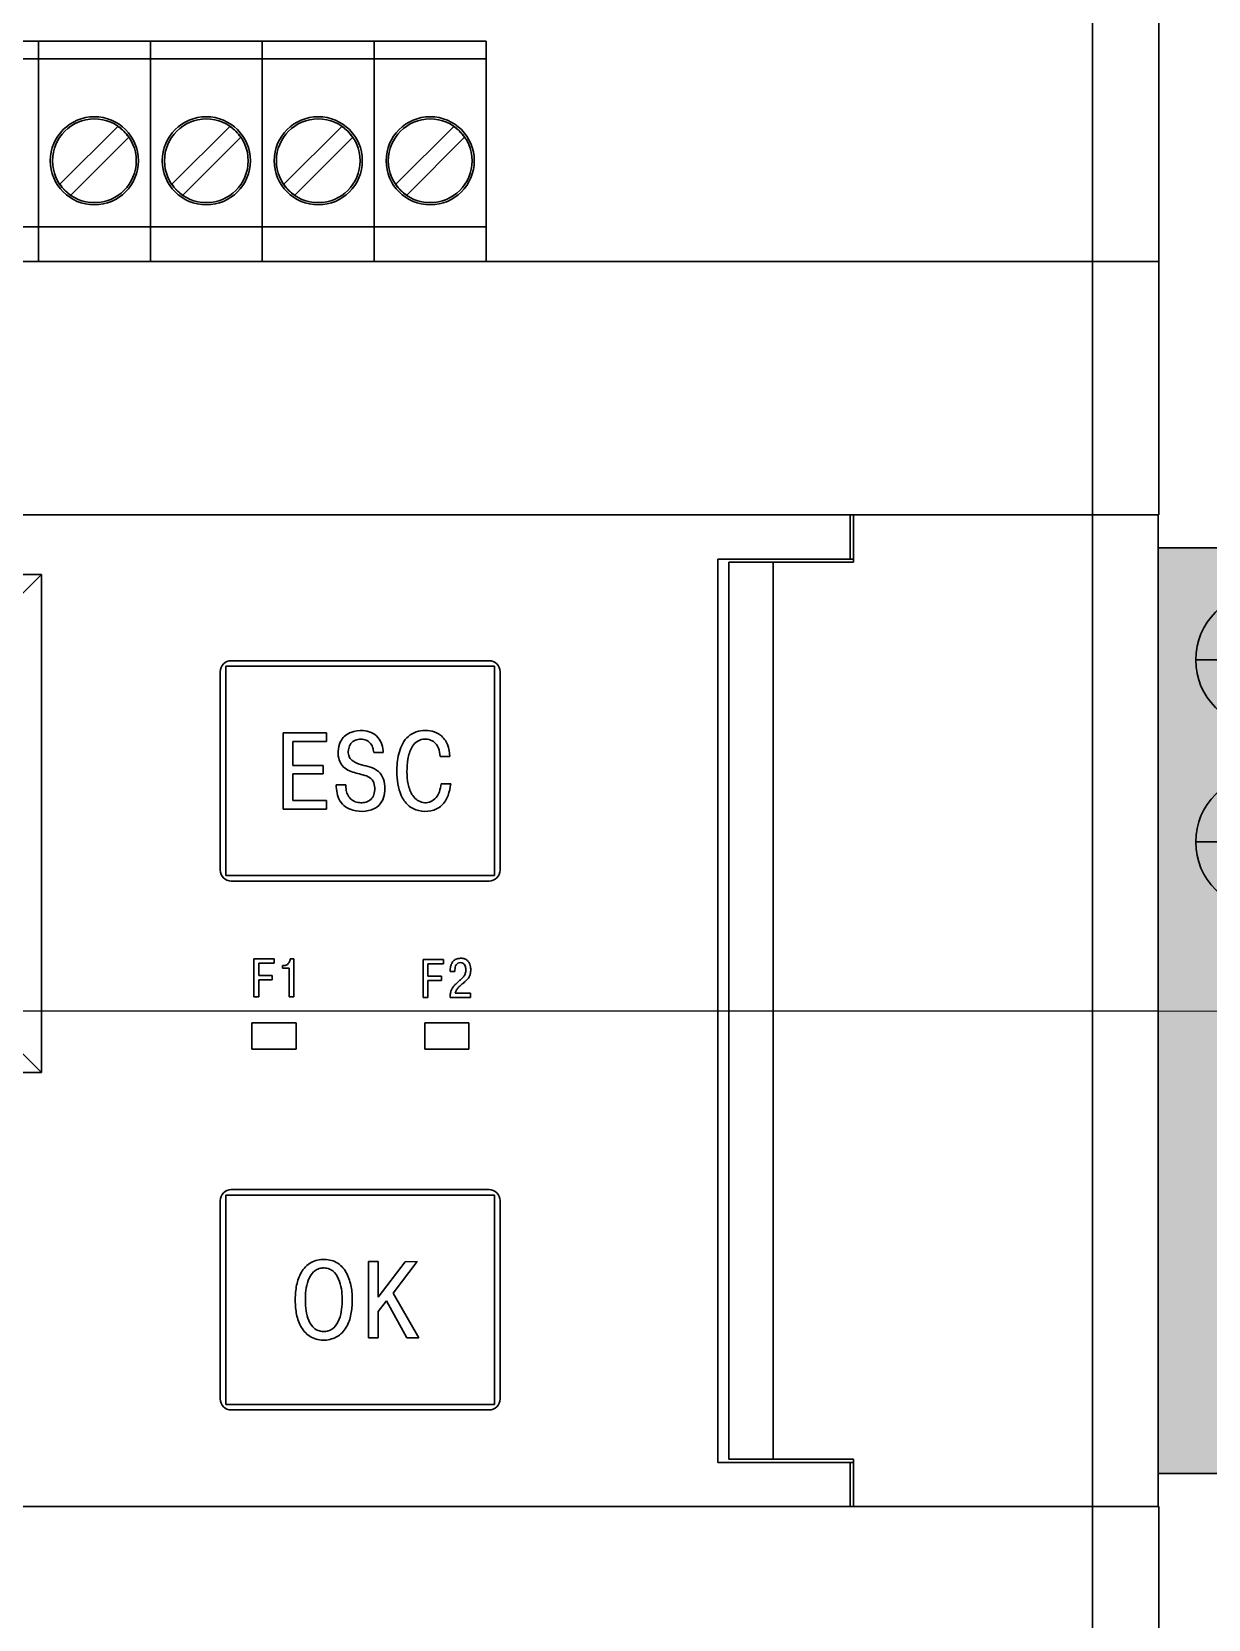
# Model space of a CAD drawing. Header units: millimetres. Extents: x 0 to 53000, y -591 to 24400.
# Drawn here: x 15272.8 to 15326.2, y 2824.3 to 2896.3 of the extents above; entities that cross this region are included whole.
import ezdxf
from ezdxf.enums import TextEntityAlignment as Align

# ---------------------------------------------------------------- set-up
doc = ezdxf.new("R2010")
doc.units = ezdxf.units.MM
doc.layers.add('Основная', color=7, linetype='Continuous', lineweight=30)
doc.layers.add('Привязки', color=2, linetype='Continuous', lineweight=0, plot=False, transparency=0.8)
doc.styles.add('текст', font='isocpeui.ttf')

# ---------------------------------------------------------------- blocks, each defined once
blk = doc.blocks.new('ПР200')
for p, q in [((120, 34), (120, 44.85)), ((123, 44.85), (123, 34)), ((62, 44), (92.48, 44)), ((72.16, 35.57), (72.16, 44)), ((77.24, 35.57), (77.24, 44)), ((82.32, 35.57), (82.32, 44)), ((87.4, 35.57), (87.4, 44)), ((92.48, 35.57), (92.48, 44)), ((67.08, 43.196), (72.16, 43.196)), ((72.16, 43.196), (72.16, 43.22)), ((72.16, 42.996), (72.16, 43.196)), ((72.16, 43.196), (77.24, 43.196)), ((77.24, 43.196), (77.24, 43.22)), ((77.24, 42.996), (77.24, 43.196)), ((77.24, 43.196), (82.32, 43.196)), ((82.32, 43.196), (82.32, 43.22)), ((82.32, 43.196), (87.4, 43.196)), ((82.32, 42.996), (82.32, 43.196)), ((87.4, 43.196), (87.4, 43.22)), ((87.4, 42.996), (87.4, 43.196)), ((87.4, 43.196), (92.48, 43.196)), ((92.48, 43.196), (92.48, 43.22)), ((92.48, 42.996), (92.48, 43.196)), ((75.767, 40.132), (73.138, 37.503)), ((73.633, 37.008), (76.262, 39.637)), ((80.847, 40.132), (78.218, 37.503)), ((78.713, 37.008), (81.342, 39.637)), ((85.927, 40.132), (83.298, 37.503)), ((83.793, 37.008), (86.422, 39.637)), ((91.007, 40.132), (88.378, 37.503)), ((88.873, 37.008), (91.502, 39.637)), ((67.08, 35.57), (72.16, 35.57)), ((72.16, 34.97), (72.16, 35.57)), ((72.16, 35.57), (77.24, 35.57)), ((77.24, 35.57), (82.32, 35.57)), ((77.24, 34.97), (77.24, 35.57)), ((82.32, 35.57), (87.4, 35.57)), ((82.32, 34.97), (82.32, 35.57)), ((87.4, 34.97), (87.4, 35.57)), ((87.4, 35.57), (92.48, 35.57)), ((92.48, 34.97), (92.48, 35.57)), ((72.16, 34.6), (72.16, 34.97)), ((72.16, 34), (72.16, 34.6)), ((77.24, 34.6), (77.24, 34.97)), ((77.24, 34), (77.24, 34.6)), ((82.32, 34.6), (82.32, 34.97)), ((82.32, 34), (82.32, 34.6)), ((87.4, 34.6), (87.4, 34.97)), ((87.4, 34), (87.4, 34.6)), ((92.48, 34.6), (92.48, 34.97)), ((92.48, 34), (92.48, 34.6)), ((120, 34), (3, 34)), ((120, 22.5), (120, 34)), ((120, 34), (123, 34)), ((123, 34), (123, 22.5)), ((109, 22.5), (3, 22.5)), ((109, 22.5), (109, 20.488)), ((109.143, 22.5), (109, 22.5)), ((109.143, 20.35), (109.143, 22.5)), ((109.143, 22.5), (120, 22.5)), ((120, 22.5), (120, -22.5)), ((120, 22.5), (122.981, 22.5)), ((122.981, 22.5), (122.981, -22.5)), ((103, 20.488), (109, 20.488)), ((103, 20.488), (103, -20.5)), ((103.5, 20.35), (103.5, -20.35)), ((103.5, 20.35), (105.5, 20.35)), ((105.5, 20.35), (105.5, -20.35)), ((105.5, 20.35), (109.143, 20.35)), ((109, 20.488), (109.143, 20.488)), ((72.3, 19.8), (3.7, 19.8)), ((68, 15.5), (72.3, 19.8)), ((72.3, -2.8), (72.3, 19.8)), ((92.61, 15.88), (80.91, 15.88)), ((80.41, 15.38), (80.41, 6.38)), ((92.86, 15.63), (80.66, 15.63)), ((80.66, 6.13), (80.66, 15.63)), ((92.86, 15.63), (92.86, 6.13)), ((93.11, 6.38), (93.11, 15.38)), ((85.227, 12.609), (83.271, 12.609)), ((83.271, 12.609), (83.271, 9.151)), ((85.227, 12.219), (85.227, 12.609)), ((83.711, 12.219), (85.227, 12.219)), ((83.711, 11.132), (83.711, 12.219)), ((87.375, 11.71), (87.81, 11.71)), ((90.397, 11.542), (90.837, 11.542)), ((85.088, 11.132), (83.711, 11.132)), ((85.088, 10.742), (85.088, 11.132)), ((83.711, 9.542), (83.711, 10.742)), ((83.711, 10.742), (85.088, 10.742)), ((86.117, 10.248), (85.676, 10.248)), ((90.871, 10.297), (90.432, 10.297)), ((85.227, 9.542), (83.711, 9.542)), ((85.227, 9.151), (85.227, 9.542)), ((83.271, 9.151), (85.227, 9.151)), ((80.66, 6.13), (92.86, 6.13)), ((80.91, 5.88), (92.61, 5.88)), ((82.866, 2.353), (81.94, 2.353)), ((81.94, 2.353), (81.94, 0.624)), ((82.866, 2.158), (82.866, 2.353)), ((83.759, 2.353), (83.591, 2.353)), ((83.759, 0.624), (83.759, 2.353)), ((90.546, 2.327), (89.62, 2.327)), ((89.62, 2.327), (89.62, 0.598)), ((90.546, 2.132), (90.546, 2.327)), ((68, 1.5), (72.3, -2.8)), ((82.16, 2.158), (82.866, 2.158)), ((82.16, 1.595), (82.16, 2.158)), ((82.775, 1.595), (82.16, 1.595)), ((82.775, 1.4), (82.775, 1.595)), ((83.299, 2.044), (83.237, 2.044)), ((83.237, 2.044), (83.237, 1.923)), ((83.237, 1.923), (83.539, 1.923)), ((83.539, 1.923), (83.539, 0.624)), ((89.84, 2.132), (90.546, 2.132)), ((89.84, 1.569), (89.84, 2.132)), ((90.454, 1.569), (89.84, 1.569)), ((90.454, 1.374), (90.454, 1.569)), ((90.848, 1.828), (90.848, 1.776)), ((90.848, 1.776), (91.063, 1.776)), ((91.063, 1.776), (91.063, 1.85)), ((82.16, 0.624), (82.16, 1.4)), ((82.16, 1.4), (82.775, 1.4)), ((89.84, 0.598), (89.84, 1.374)), ((89.84, 1.374), (90.454, 1.374)), ((91.774, 0.793), (91.08, 0.793)), ((91.774, 0.598), (91.774, 0.793)), ((81.94, 0.624), (82.16, 0.624)), ((83.539, 0.624), (83.759, 0.624)), ((89.62, 0.598), (89.84, 0.598)), ((90.843, 0.598), (91.774, 0.598)), ((83.85, -0.55), (81.85, -0.55)), ((81.85, -0.55), (81.85, -1.75)), ((83.85, -1.75), (83.85, -0.55)), ((91.7, -0.55), (89.7, -0.55)), ((89.7, -0.55), (89.7, -1.75)), ((91.7, -1.75), (91.7, -0.55)), ((81.85, -1.75), (83.85, -1.75)), ((89.7, -1.75), (91.7, -1.75)), ((3.7, -2.8), (72.3, -2.8)), ((80.41, -8.62), (80.41, -17.62)), ((92.86, -8.37), (80.66, -8.37)), ((80.66, -17.87), (80.66, -8.37)), ((92.61, -8.12), (80.91, -8.12)), ((92.86, -8.37), (92.86, -17.87)), ((93.11, -17.62), (93.11, -8.62)), ((87.583, -11.389), (87.143, -11.389)), ((87.143, -11.389), (87.143, -14.846)), ((87.583, -12.999), (87.583, -11.389)), ((88.807, -11.39), (87.583, -12.999)), ((88.256, -12.814), (89.346, -11.389)), ((89.346, -11.389), (88.807, -11.39)), ((89.425, -14.847), (88.256, -12.814)), ((87.583, -13.65), (87.953, -13.172)), ((87.583, -14.846), (87.583, -13.65)), ((87.953, -13.172), (88.882, -14.847)), ((87.143, -14.846), (87.583, -14.846)), ((88.882, -14.847), (89.425, -14.847)), ((80.66, -17.87), (92.86, -17.87)), ((80.91, -18.12), (92.61, -18.12)), ((103, -20.5), (109, -20.5)), ((105.5, -20.35), (103.5, -20.35)), ((109.143, -20.35), (105.5, -20.35)), ((109, -20.5), (109, -22.5)), ((109.143, -20.5), (109, -20.5)), ((109.143, -20.35), (109.143, -22.5)), ((109, -22.5), (3, -22.5)), ((109, -22.5), (109.143, -22.5)), ((109.143, -22.5), (120, -22.5)), ((120, -22.5), (122.981, -22.5)), ((120, -34), (120, -22.5)), ((123, -22.5), (123, -34))]:
    blk.add_line(p, q)
for centre, radius in [((74.7, 38.57), 2), ((74.7, 38.57), 1.9), ((79.78, 38.57), 2), ((79.78, 38.57), 1.9), ((84.86, 38.57), 2), ((84.86, 38.57), 1.9), ((89.94, 38.57), 2), ((89.94, 38.57), 1.9)]:
    blk.add_circle(centre, radius)
for centre, radius, start, end in [((74.7, 38.57), 1.891, 34.33655, 55.66345), ((79.78, 38.57), 1.891, 34.33655, 55.66345), ((84.86, 38.57), 1.891, 34.33655, 55.66345), ((89.94, 38.57), 1.891, 34.33655, 55.66345), ((74.7, 38.57), 1.891, 214.33655, 235.66345), ((79.78, 38.57), 1.891, 214.33655, 235.66345), ((84.86, 38.57), 1.891, 214.33655, 235.66345), ((89.94, 38.57), 1.891, 214.33655, 235.66345), ((80.91, 15.38), 0.5, 90, 180), ((92.61, 15.38), 0.5, 0, 90), ((80.91, 6.38), 0.5, 180, 270), ((92.61, 6.38), 0.5, 270, 0), ((80.91, -8.62), 0.5, 90, 180), ((92.61, -8.62), 0.5, 0, 90), ((80.91, -17.62), 0.5, 180, 270), ((92.61, -17.62), 0.5, 270, 0)]:
    blk.add_arc(centre, radius, start, end)
for points, knots in [([(85.676, 10.248), (85.681, 10.123), (85.692, 9.873), (85.823, 9.514), (86.082, 9.23), (86.492, 9.051), (86.997, 9.023), (87.515, 9.173), (87.819, 9.558), (87.896, 9.979), (87.879, 10.402), (87.698, 10.803), (87.331, 11.042), (86.918, 11.126), (86.576, 11.227), (86.337, 11.389), (86.219, 11.591), (86.216, 11.835), (86.291, 12.08), (86.477, 12.268), (86.727, 12.333), (86.983, 12.318), (87.208, 12.183), (87.345, 11.961), (87.365, 11.793), (87.375, 11.71)], [0, 0, 0, 0, 0.046771, 0.09354, 0.140281, 0.186954, 0.2577, 0.327435, 0.379851, 0.432341, 0.484985, 0.53759, 0.589996, 0.642384, 0.695656, 0.722803, 0.748682, 0.780134, 0.811361, 0.843153, 0.874297, 0.905755, 0.937069, 0.968762, 1, 1, 1, 1]), ([(87.81, 11.71), (87.798, 11.834), (87.775, 12.085), (87.582, 12.418), (87.274, 12.651), (86.836, 12.737), (86.417, 12.692), (86.086, 12.501), (85.863, 12.253), (85.753, 11.884), (85.76, 11.495), (85.889, 11.159), (86.21, 10.867), (86.636, 10.766), (87.043, 10.671), (87.331, 10.5), (87.44, 10.186), (87.423, 9.89), (87.314, 9.633), (87.106, 9.473), (86.853, 9.427), (86.598, 9.448), (86.364, 9.559), (86.203, 9.758), (86.113, 9.997), (86.116, 10.164), (86.117, 10.248)], [0, 0, 0, 0, 0.046613, 0.093492, 0.140038, 0.187156, 0.257845, 0.292946, 0.328227, 0.380602, 0.433039, 0.47237, 0.511943, 0.590729, 0.631897, 0.670578, 0.709675, 0.74924, 0.780509, 0.811372, 0.843203, 0.875171, 0.906217, 0.93758, 0.968912, 1, 1, 1, 1]), ([(90.837, 11.542), (90.815, 11.724), (90.77, 12.086), (90.462, 12.518), (90.029, 12.702), (89.611, 12.727), (89.198, 12.641), (88.742, 12.312), (88.471, 11.65), (88.394, 10.751), (88.496, 9.916), (88.905, 9.29), (89.415, 9.038), (89.974, 9.028), (90.493, 9.269), (90.786, 9.758), (90.843, 10.117), (90.871, 10.297)], [0, 0, 0, 0, 0.062489, 0.124717, 0.17163, 0.219692, 0.267195, 0.313988, 0.407196, 0.501013, 0.625512, 0.687893, 0.750058, 0.813079, 0.875162, 0.937454, 1, 1, 1, 1]), ([(90.432, 10.297), (90.414, 10.172), (90.38, 9.921), (90.192, 9.61), (89.91, 9.443), (89.614, 9.425), (89.342, 9.541), (89.076, 9.821), (88.913, 10.28), (88.872, 10.847), (88.911, 11.413), (89.035, 11.88), (89.269, 12.188), (89.532, 12.323), (89.822, 12.334), (90.13, 12.221), (90.344, 11.919), (90.38, 11.667), (90.397, 11.542)], [0, 0, 0, 0, 0.06228, 0.124909, 0.171962, 0.219194, 0.266381, 0.313367, 0.40673, 0.50031, 0.593934, 0.687279, 0.734618, 0.781147, 0.828453, 0.875024, 0.937638, 1, 1, 1, 1]), ([(85.144, -11.286), (85.037, -11.29), (84.825, -11.299), (84.523, -11.414), (84.273, -11.611), (84.024, -11.952), (83.854, -12.458), (83.8, -13.086), (83.84, -13.715), (84.013, -14.326), (84.37, -14.743), (84.758, -14.916), (85.075, -14.964), (85.394, -14.933), (85.693, -14.82), (85.948, -14.627), (86.202, -14.289), (86.369, -13.782), (86.419, -13.154), (86.375, -12.525), (86.196, -11.917), (85.85, -11.493), (85.461, -11.315), (85.25, -11.296), (85.144, -11.286)], [0, 0, 0, 0, 0.031719, 0.063068, 0.094363, 0.125629, 0.187918, 0.250357, 0.312813, 0.375103, 0.437123, 0.468493, 0.500093, 0.531686, 0.563043, 0.594345, 0.625608, 0.687869, 0.750316, 0.812764, 0.875078, 0.937128, 0.968377, 1, 1, 1, 1]), ([(85.144, -14.559), (85.222, -14.549), (85.377, -14.529), (85.641, -14.351), (85.907, -13.862), (85.973, -13.086), (85.893, -12.311), (85.594, -11.832), (85.311, -11.69), (85.074, -11.664), (84.841, -11.713), (84.577, -11.886), (84.313, -12.38), (84.245, -13.152), (84.324, -13.931), (84.625, -14.406), (84.909, -14.55), (85.065, -14.556), (85.144, -14.559)], [0, 0, 0, 0, 0.031518, 0.062815, 0.125082, 0.249882, 0.374584, 0.436716, 0.46808, 0.499901, 0.531717, 0.563052, 0.625307, 0.750099, 0.874806, 0.936969, 0.968301, 1, 1, 1, 1])]:
    blk.add_open_spline(points, degree=3, knots=knots)
for points in [[(83.561, 2.234), (83.546, 2.197), (83.525, 2.164), (83.5, 2.135)], [(83.591, 2.353), (83.587, 2.31), (83.577, 2.271), (83.561, 2.234)], [(90.982, 2.243), (90.946, 2.202), (90.919, 2.158), (90.899, 2.109)], [(91.118, 2.341), (91.063, 2.316), (91.017, 2.284), (90.982, 2.243)], [(91.32, 2.379), (91.24, 2.378), (91.173, 2.365), (91.118, 2.341)], [(91.199, 2.155), (91.231, 2.174), (91.269, 2.183), (91.312, 2.184)], [(91.312, 2.184), (91.356, 2.183), (91.393, 2.174), (91.423, 2.158)], [(91.503, 2.349), (91.452, 2.368), (91.391, 2.378), (91.32, 2.379)], [(91.629, 2.272), (91.596, 2.305), (91.554, 2.33), (91.503, 2.349)], [(91.71, 2.167), (91.69, 2.205), (91.663, 2.241), (91.629, 2.272)], [(91.755, 2.05), (91.746, 2.089), (91.73, 2.128), (91.71, 2.167)], [(83.41, 2.069), (83.377, 2.053), (83.34, 2.044), (83.299, 2.044)], [(83.5, 2.135), (83.474, 2.107), (83.444, 2.085), (83.41, 2.069)], [(90.859, 1.963), (90.851, 1.914), (90.847, 1.869), (90.848, 1.828)], [(90.899, 2.109), (90.88, 2.06), (90.866, 2.012), (90.859, 1.963)], [(91.063, 1.85), (91.063, 1.892), (91.067, 1.932), (91.077, 1.972)], [(91.077, 1.972), (91.087, 2.011), (91.101, 2.047), (91.122, 2.079)], [(91.122, 2.079), (91.142, 2.111), (91.168, 2.136), (91.199, 2.155)], [(91.378, 1.458), (91.343, 1.425), (91.303, 1.39), (91.261, 1.355)], [(91.472, 1.564), (91.445, 1.527), (91.414, 1.492), (91.378, 1.458)], [(91.423, 2.158), (91.452, 2.141), (91.476, 2.119), (91.494, 2.093)], [(91.534, 1.689), (91.52, 1.643), (91.499, 1.601), (91.472, 1.564)], [(91.494, 2.093), (91.512, 2.066), (91.526, 2.038), (91.535, 2.007)], [(91.525, 1.323), (91.574, 1.367), (91.615, 1.409), (91.648, 1.448)], [(91.557, 1.853), (91.557, 1.79), (91.549, 1.736), (91.534, 1.689)], [(91.535, 2.007), (91.543, 1.977), (91.55, 1.949), (91.552, 1.921)], [(91.552, 1.921), (91.555, 1.894), (91.557, 1.871), (91.557, 1.853)], [(91.648, 1.448), (91.681, 1.488), (91.706, 1.527), (91.726, 1.567)], [(91.726, 1.567), (91.745, 1.607), (91.759, 1.65), (91.767, 1.697)], [(91.775, 1.94), (91.772, 1.974), (91.765, 2.011), (91.755, 2.05)], [(91.767, 1.697), (91.775, 1.743), (91.779, 1.796), (91.779, 1.855)], [(91.779, 1.855), (91.779, 1.878), (91.778, 1.906), (91.775, 1.94)], [(90.855, 0.774), (90.847, 0.722), (90.843, 0.664), (90.843, 0.598)], [(90.889, 0.913), (90.874, 0.871), (90.863, 0.825), (90.855, 0.774)], [(90.945, 1.027), (90.923, 0.992), (90.904, 0.954), (90.889, 0.913)], [(91.024, 1.131), (90.994, 1.097), (90.968, 1.062), (90.945, 1.027)], [(91.127, 1.235), (91.089, 1.199), (91.055, 1.164), (91.024, 1.131)], [(91.08, 0.793), (91.091, 0.848), (91.11, 0.897), (91.136, 0.941)], [(91.261, 1.355), (91.218, 1.319), (91.173, 1.279), (91.127, 1.235)], [(91.136, 0.941), (91.162, 0.985), (91.193, 1.025), (91.229, 1.063)], [(91.229, 1.063), (91.266, 1.1), (91.306, 1.136), (91.349, 1.171)], [(91.349, 1.171), (91.417, 1.227), (91.476, 1.278), (91.525, 1.323)]]:
    blk.add_open_spline(points, degree=3)
at = {"layer": 'Привязки', "ltscale": 0.4}
blk.add_line((0, 0), (122.981, 0), dxfattribs=at)
at = {"style": 'текст'}
blk.add_attdef('НАИМЕНОВАНИЕ', text='', height=10, dxfattribs=at).set_placement((61.5, -64.728), align=Align.MIDDLE_CENTER)
blk = doc.blocks.new('Стопор на DIN')
at = {"layer": 'Основная', "true_color": 0x939598}
h = blk.add_hatch(color=252, dxfattribs=at)
h.dxf.hatch_style = 1
h.paths.add_polyline_path([(0, 21), (-9.5, 21), (-9.5, -21), (0, -21)])
at = {"layer": 'Основная'}
for p, q in [((-9.5, -21), (-9.5, 21)), ((-9.5, 21), (0, 21)), ((0, 21), (0, -21)), ((-4.75, 18.971), (-4.75, 12.868)), ((-4.75, 15.92), (-7.802, 15.92)), ((-7.802, 15.92), (-1.698, 15.92)), ((-4.75, 10.708), (-4.75, 4.605)), ((-7.802, 7.657), (-1.698, 7.657)), ((-9.5, -21), (0, -21))]:
    blk.add_line(p, q, dxfattribs=at)
for centre in [(-4.75, 15.92), (-4.75, 7.657)]:
    blk.add_circle(centre, 3.052, dxfattribs=at)

msp = doc.modelspace()

# ---------------------------------------------------------------- linework, layer by layer
at = {"layer": 'Привязки'}
for p, q in [((16279.31202, 2851.8489), (13378.18473, 2851.8489)), ((15087.15596, 2851.8489), (15532.15595, 2851.8489)), ((15139.15595, 2851.8489), (15480.15596, 2851.84891))]:
    msp.add_line(p, q, dxfattribs=at)

# ---------------------------------------------------------------- block references
at = {"layer": 'Основная'}
msp.add_blockref('ПР200', (15200.9825, 2851.87213), dxfattribs=at)
at = {"layer": 'Основная', "lineweight": -3}
msp.add_blockref('Стопор на DIN', (15333.46374, 2851.87213), dxfattribs=at)

doc.saveas('drawing.dxf')
